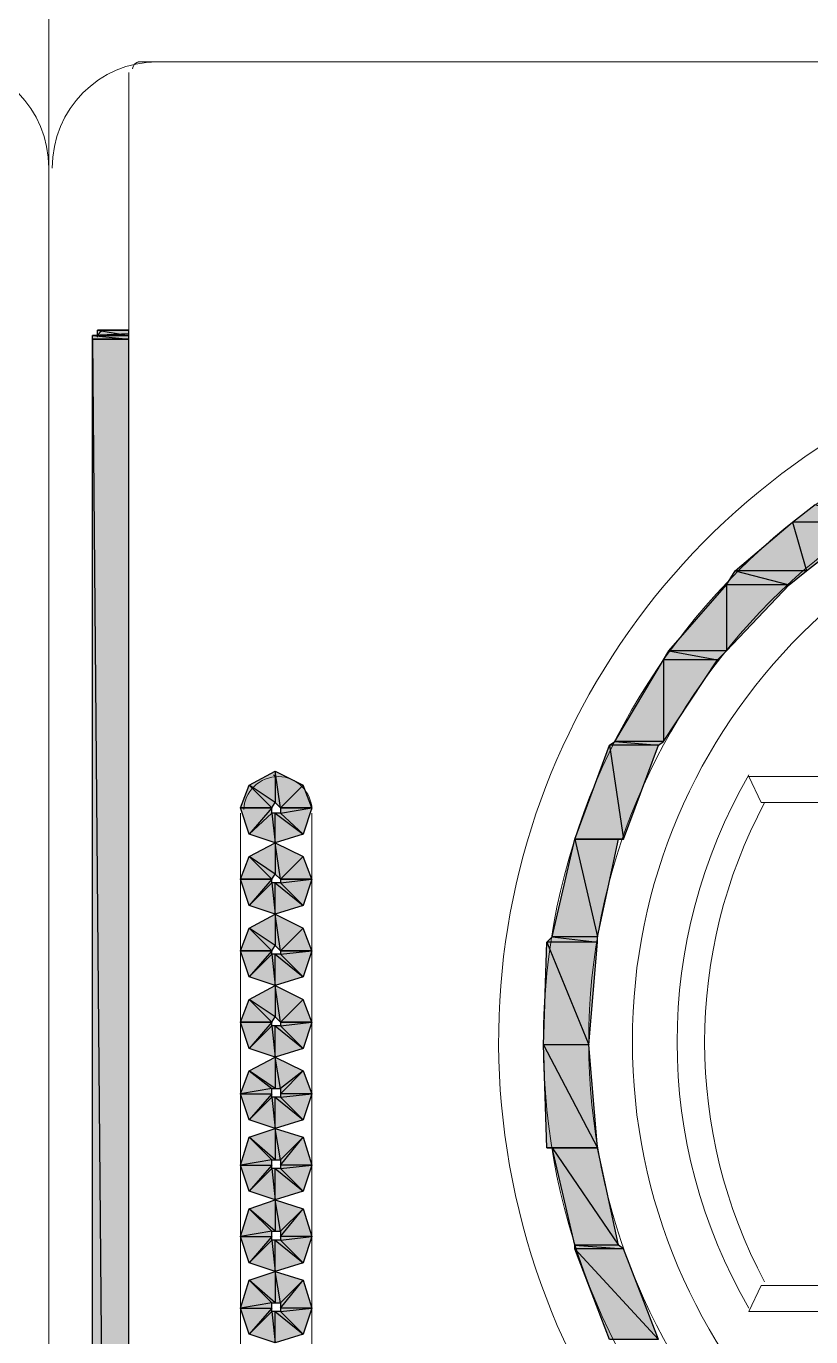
# Model space of a CAD drawing. Header units: millimetres. Extents: x 40 to 176, y -32 to 59.
# Drawn here: x 104.483 to 105.112, y 0.225 to 1.276 of the extents above; entities that cross this region are included whole.
import ezdxf

# ---------------------------------------------------------------- set-up
doc = ezdxf.new("R2010")
doc.units = ezdxf.units.MM
doc.layers.add('15 - Quadro de medição', color=6, linetype='Continuous')

msp = doc.modelspace()

# ---------------------------------------------------------------- hatches: boundary and pattern name
at = {"layer": '15 - Quadro de medição', "true_color": 0x000007}
h = msp.add_hatch(color=7, dxfattribs=at)
h.paths.add_polyline_path([(104.5655, 1.0318), (104.5404, 1.0318), (104.5655, 1.0276)])
h.paths.add_polyline_path([(104.5404, 1.0318), (104.5655, 1.0276), (104.5404, 1.0276)])
h.paths.add_polyline_path([(104.5655, 1.0276), (104.5404, 1.0276), (104.5362, 1.0276)])
h = msp.add_hatch(color=7, dxfattribs=at)
h.paths.add_polyline_path([(104.5655, 1.0318), (104.5431, 1.0318)])
h.paths.add_polyline_path([(104.5431, 1.0318), (104.5655, 1.0318)])
h.paths.add_polyline_path([(104.5655, 1.0318), (104.5431, 1.0318)])
h.paths.add_polyline_path([(104.5655, 1.0318), (104.5431, 1.0318), (104.5404, 1.0318)])
h = msp.add_hatch(color=7, dxfattribs=at)
h.paths.add_polyline_path([(104.5404, 1.0276), (104.5655, 1.0276), (104.5655, 1.029)])
h.paths.add_polyline_path([(104.5655, 1.0276), (104.5655, 1.029), (104.5362, 1.0276)])
h.paths.add_polyline_path([(104.5655, 1.0276), (104.5362, 1.0276)])
h = msp.add_hatch(color=7, dxfattribs=at)
h.paths.add_polyline_path([(104.5655, 1.0276), (104.5362, 1.0276), (104.5655, 1.0248)])
h.paths.add_polyline_path([(104.5362, 1.0276), (104.5655, 1.0248), (104.5362, 1.0248)])
h.paths.add_polyline_path([(104.5655, 1.0248), (104.5362, 1.0248)])
h.paths.add_polyline_path([(104.5362, 1.0248), (104.5655, 1.0248)])
h.paths.add_polyline_path([(104.5655, 1.0248), (104.5362, 1.0248)])
h.paths.add_polyline_path([(104.5655, 1.0248), (104.5362, 1.0248)])
h = msp.add_hatch(color=7, dxfattribs=at)
h.paths.add_polyline_path([(104.5655, 1.0248), (104.5362, 1.0248), (104.5655, -2.319)])
h.paths.add_polyline_path([(104.5362, 1.0248), (104.5655, -2.319), (104.5362, -2.319)])
h = msp.add_hatch(color=7, dxfattribs=at)
h.paths.add_polyline_path([(105.1843, 0.8921), (105.1158, 0.8921), (105.1591, 0.8781)])
h.paths.add_polyline_path([(105.1158, 0.8921), (105.1591, 0.8781), (105.0977, 0.8781)])
h = msp.add_hatch(color=7, dxfattribs=at)
h.paths.add_polyline_path([(105.1591, 0.8781), (105.0977, 0.8781), (105.1088, 0.839)])
h.paths.add_polyline_path([(105.0977, 0.8781), (105.1088, 0.839), (105.0516, 0.839)])
h = msp.add_hatch(color=7, dxfattribs=at)
h.paths.add_polyline_path([(105.1088, 0.839), (105.0516, 0.839), (105.0949, 0.8279)])
h.paths.add_polyline_path([(105.0516, 0.839), (105.0949, 0.8279), (105.0446, 0.8279)])
h = msp.add_hatch(color=7, dxfattribs=at)
h.paths.add_polyline_path([(105.0949, 0.8279), (105.0446, 0.8279), (105.0446, 0.7748)])
h.paths.add_polyline_path([(105.0446, 0.8279), (105.0446, 0.7748), (104.9985, 0.7748)])
h = msp.add_hatch(color=7, dxfattribs=at)
h.paths.add_polyline_path([(105.0376, 0.7678), (104.9943, 0.7678), (104.9943, 0.7022)])
h.paths.add_polyline_path([(104.9943, 0.7678), (104.9943, 0.7022), (104.9552, 0.7022)])
h = msp.add_hatch(color=7, dxfattribs=at)
h.paths.add_polyline_path([(105.0446, 0.7748), (104.9985, 0.7748), (105.0376, 0.7678)])
h.paths.add_polyline_path([(104.9985, 0.7748), (105.0376, 0.7678), (104.9943, 0.7678)])
h = msp.add_hatch(color=7, dxfattribs=at)
h.paths.add_polyline_path([(104.9901, 0.6994), (104.951, 0.6994), (104.9622, 0.6239)])
h.paths.add_polyline_path([(104.951, 0.6994), (104.9622, 0.6239), (104.9231, 0.6239)])
h = msp.add_hatch(color=7, dxfattribs=at)
h.paths.add_polyline_path([(104.9943, 0.7022), (104.9552, 0.7022), (104.9901, 0.6994)])
h.paths.add_polyline_path([(104.9552, 0.7022), (104.9901, 0.6994), (104.951, 0.6994)])
h = msp.add_hatch(color=7, dxfattribs=at)
h.paths.add_polyline_path([(104.7122, 0.6491), (104.7052, 0.6672), (104.687, 0.6491)])
h.paths.add_polyline_path([(104.7052, 0.6672), (104.687, 0.6491), (104.6828, 0.6784)])
h.paths.add_polyline_path([(104.687, 0.6491), (104.6828, 0.6784), (104.6828, 0.6533)])
h.paths.add_polyline_path([(104.6828, 0.6784), (104.6828, 0.6533), (104.6619, 0.6672)])
h.paths.add_polyline_path([(104.6828, 0.6533), (104.6619, 0.6672), (104.68, 0.6491)])
h.paths.add_polyline_path([(104.6619, 0.6672), (104.68, 0.6491), (104.6549, 0.6491)])
h = msp.add_hatch(color=7, dxfattribs=at)
h.paths.add_polyline_path([(104.6549, 0.6491), (104.68, 0.6491), (104.6619, 0.6281)])
h.paths.add_polyline_path([(104.68, 0.6491), (104.6619, 0.6281), (104.68, 0.6449)])
h.paths.add_polyline_path([(104.6619, 0.6281), (104.68, 0.6449), (104.6828, 0.6211)])
h.paths.add_polyline_path([(104.68, 0.6449), (104.6828, 0.6211), (104.6828, 0.6449)])
h.paths.add_polyline_path([(104.6828, 0.6211), (104.6828, 0.6449), (104.7052, 0.6281)])
h.paths.add_polyline_path([(104.6828, 0.6449), (104.7052, 0.6281), (104.687, 0.6449)])
h.paths.add_polyline_path([(104.7052, 0.6281), (104.687, 0.6449), (104.7122, 0.6491)])
h.paths.add_polyline_path([(104.687, 0.6449), (104.7122, 0.6491), (104.687, 0.6491)])
h = msp.add_hatch(color=7, dxfattribs=at)
h.paths.add_polyline_path([(104.7122, 0.5918), (104.7052, 0.61), (104.687, 0.5918)])
h.paths.add_polyline_path([(104.7052, 0.61), (104.687, 0.5918), (104.6828, 0.6211)])
h.paths.add_polyline_path([(104.687, 0.5918), (104.6828, 0.6211), (104.6828, 0.596)])
h.paths.add_polyline_path([(104.6828, 0.6211), (104.6828, 0.596), (104.6619, 0.61)])
h.paths.add_polyline_path([(104.6828, 0.596), (104.6619, 0.61), (104.68, 0.5918)])
h.paths.add_polyline_path([(104.6619, 0.61), (104.68, 0.5918), (104.6549, 0.5918)])
h = msp.add_hatch(color=7, dxfattribs=at)
h.paths.add_polyline_path([(104.958, 0.6239), (104.9231, 0.6239), (104.9412, 0.5457)])
h.paths.add_polyline_path([(104.9231, 0.6239), (104.9412, 0.5457), (104.9049, 0.5457)])
h = msp.add_hatch(color=7, dxfattribs=at)
h.paths.add_polyline_path([(104.958, 0.6239), (104.9231, 0.6239)])
h.paths.add_polyline_path([(104.958, 0.6239), (104.9231, 0.6239), (104.9622, 0.6239)])
h = msp.add_hatch(color=7, dxfattribs=at)
h.paths.add_polyline_path([(104.6549, 0.5918), (104.68, 0.5918), (104.6619, 0.5709)])
h.paths.add_polyline_path([(104.68, 0.5918), (104.6619, 0.5709), (104.68, 0.589)])
h.paths.add_polyline_path([(104.6619, 0.5709), (104.68, 0.589), (104.6828, 0.5639)])
h.paths.add_polyline_path([(104.68, 0.589), (104.6828, 0.5639), (104.6828, 0.589)])
h.paths.add_polyline_path([(104.6828, 0.5639), (104.6828, 0.589), (104.7052, 0.5709)])
h.paths.add_polyline_path([(104.6828, 0.589), (104.7052, 0.5709), (104.687, 0.589)])
h.paths.add_polyline_path([(104.7052, 0.5709), (104.687, 0.589), (104.7122, 0.5918)])
h.paths.add_polyline_path([(104.687, 0.589), (104.7122, 0.5918), (104.687, 0.5918)])
h = msp.add_hatch(color=7, dxfattribs=at)
h.paths.add_polyline_path([(104.7122, 0.5345), (104.7052, 0.5527), (104.687, 0.5345)])
h.paths.add_polyline_path([(104.7052, 0.5527), (104.687, 0.5345), (104.6828, 0.5639)])
h.paths.add_polyline_path([(104.687, 0.5345), (104.6828, 0.5639), (104.6828, 0.5387)])
h.paths.add_polyline_path([(104.6828, 0.5639), (104.6828, 0.5387), (104.6619, 0.5527)])
h.paths.add_polyline_path([(104.6828, 0.5387), (104.6619, 0.5527), (104.68, 0.5345)])
h.paths.add_polyline_path([(104.6619, 0.5527), (104.68, 0.5345), (104.6549, 0.5345)])
h = msp.add_hatch(color=7, dxfattribs=at)
h.paths.add_polyline_path([(104.9412, 0.5415), (104.9007, 0.5415), (104.9342, 0.4591)])
h.paths.add_polyline_path([(104.9007, 0.5415), (104.9342, 0.4591), (104.8979, 0.4591)])
h = msp.add_hatch(color=7, dxfattribs=at)
h.paths.add_polyline_path([(104.9412, 0.5457), (104.9049, 0.5457), (104.9412, 0.5415)])
h.paths.add_polyline_path([(104.9049, 0.5457), (104.9412, 0.5415), (104.9007, 0.5415)])
h = msp.add_hatch(color=7, dxfattribs=at)
h.paths.add_polyline_path([(104.6549, 0.5345), (104.68, 0.5345), (104.6619, 0.5136)])
h.paths.add_polyline_path([(104.68, 0.5345), (104.6619, 0.5136), (104.68, 0.5318)])
h.paths.add_polyline_path([(104.6619, 0.5136), (104.68, 0.5318), (104.6828, 0.5066)])
h.paths.add_polyline_path([(104.68, 0.5318), (104.6828, 0.5066), (104.6828, 0.5318)])
h.paths.add_polyline_path([(104.6828, 0.5066), (104.6828, 0.5318), (104.7052, 0.5136)])
h.paths.add_polyline_path([(104.6828, 0.5318), (104.7052, 0.5136), (104.687, 0.5318)])
h.paths.add_polyline_path([(104.7052, 0.5136), (104.687, 0.5318), (104.7122, 0.5345)])
h.paths.add_polyline_path([(104.687, 0.5318), (104.7122, 0.5345), (104.687, 0.5345)])
h = msp.add_hatch(color=7, dxfattribs=at)
h.paths.add_polyline_path([(104.7122, 0.4773), (104.7052, 0.4954), (104.687, 0.4773)])
h.paths.add_polyline_path([(104.7052, 0.4954), (104.687, 0.4773), (104.6828, 0.5066)])
h.paths.add_polyline_path([(104.687, 0.4773), (104.6828, 0.5066), (104.6828, 0.4815)])
h.paths.add_polyline_path([(104.6828, 0.5066), (104.6828, 0.4815), (104.6619, 0.4954)])
h.paths.add_polyline_path([(104.6828, 0.4815), (104.6619, 0.4954), (104.68, 0.4773)])
h.paths.add_polyline_path([(104.6619, 0.4954), (104.68, 0.4773), (104.6549, 0.4773)])
h = msp.add_hatch(color=7, dxfattribs=at)
h.paths.add_polyline_path([(104.6549, 0.4773), (104.68, 0.4773), (104.6619, 0.4563)])
h.paths.add_polyline_path([(104.68, 0.4773), (104.6619, 0.4563), (104.68, 0.4745)])
h.paths.add_polyline_path([(104.6619, 0.4563), (104.68, 0.4745), (104.6828, 0.4493)])
h.paths.add_polyline_path([(104.68, 0.4745), (104.6828, 0.4493), (104.6828, 0.4745)])
h.paths.add_polyline_path([(104.6828, 0.4493), (104.6828, 0.4745), (104.7052, 0.4563)])
h.paths.add_polyline_path([(104.6828, 0.4745), (104.7052, 0.4563), (104.687, 0.4745)])
h.paths.add_polyline_path([(104.7052, 0.4563), (104.687, 0.4745), (104.7122, 0.4773)])
h.paths.add_polyline_path([(104.687, 0.4745), (104.7122, 0.4773), (104.687, 0.4773)])
h = msp.add_hatch(color=7, dxfattribs=at)
h.paths.add_polyline_path([(104.9342, 0.4591), (104.8979, 0.4591), (104.9412, 0.3767)])
h.paths.add_polyline_path([(104.8979, 0.4591), (104.9412, 0.3767), (104.9007, 0.3767)])
h = msp.add_hatch(color=7, dxfattribs=at)
h.paths.add_polyline_path([(104.7052, 0.3991), (104.687, 0.4172), (104.7122, 0.42)])
h.paths.add_polyline_path([(104.687, 0.4172), (104.7122, 0.42), (104.687, 0.42)])
h.paths.add_polyline_path([(104.7122, 0.42), (104.687, 0.42), (104.7052, 0.4382)])
h.paths.add_polyline_path([(104.687, 0.42), (104.7052, 0.4382), (104.687, 0.4242)])
h.paths.add_polyline_path([(104.7052, 0.4382), (104.687, 0.4242), (104.6828, 0.4493)])
h.paths.add_polyline_path([(104.687, 0.4242), (104.6828, 0.4493), (104.6828, 0.4242)])
h.paths.add_polyline_path([(104.6828, 0.4493), (104.6828, 0.4242), (104.6619, 0.4382)])
h.paths.add_polyline_path([(104.6828, 0.4242), (104.6619, 0.4382), (104.68, 0.4242)])
h.paths.add_polyline_path([(104.6619, 0.4382), (104.68, 0.4242), (104.6549, 0.42)])
h.paths.add_polyline_path([(104.68, 0.4242), (104.6549, 0.42), (104.68, 0.42)])
h.paths.add_polyline_path([(104.6549, 0.42), (104.68, 0.42), (104.6619, 0.3991)])
h.paths.add_polyline_path([(104.68, 0.42), (104.6619, 0.3991), (104.68, 0.4172)])
h.paths.add_polyline_path([(104.6619, 0.3991), (104.68, 0.4172), (104.6828, 0.3921)])
h.paths.add_polyline_path([(104.68, 0.4172), (104.6828, 0.3921), (104.6828, 0.4172)])
h.paths.add_polyline_path([(104.6828, 0.3921), (104.6828, 0.4172), (104.7052, 0.3991)])
h.paths.add_polyline_path([(104.6828, 0.4172), (104.7052, 0.3991), (104.687, 0.4172)])
h = msp.add_hatch(color=7, dxfattribs=at)
h.paths.add_polyline_path([(104.7052, 0.3418), (104.687, 0.36), (104.7122, 0.3627)])
h.paths.add_polyline_path([(104.687, 0.36), (104.7122, 0.3627), (104.687, 0.3627)])
h.paths.add_polyline_path([(104.7122, 0.3627), (104.687, 0.3627), (104.7052, 0.3851)])
h.paths.add_polyline_path([(104.687, 0.3627), (104.7052, 0.3851), (104.687, 0.3669)])
h.paths.add_polyline_path([(104.7052, 0.3851), (104.687, 0.3669), (104.6828, 0.3921)])
h.paths.add_polyline_path([(104.687, 0.3669), (104.6828, 0.3921), (104.6828, 0.3669)])
h.paths.add_polyline_path([(104.6828, 0.3921), (104.6828, 0.3669), (104.6619, 0.3851)])
h.paths.add_polyline_path([(104.6828, 0.3669), (104.6619, 0.3851), (104.68, 0.3669)])
h.paths.add_polyline_path([(104.6619, 0.3851), (104.68, 0.3669), (104.6549, 0.3627)])
h.paths.add_polyline_path([(104.68, 0.3669), (104.6549, 0.3627), (104.68, 0.3627)])
h.paths.add_polyline_path([(104.6549, 0.3627), (104.68, 0.3627), (104.6619, 0.3418)])
h.paths.add_polyline_path([(104.68, 0.3627), (104.6619, 0.3418), (104.68, 0.36)])
h.paths.add_polyline_path([(104.6619, 0.3418), (104.68, 0.36), (104.6828, 0.3348)])
h.paths.add_polyline_path([(104.68, 0.36), (104.6828, 0.3348), (104.6828, 0.36)])
h.paths.add_polyline_path([(104.6828, 0.3348), (104.6828, 0.36), (104.7052, 0.3418)])
h.paths.add_polyline_path([(104.6828, 0.36), (104.7052, 0.3418), (104.687, 0.36)])
h = msp.add_hatch(color=7, dxfattribs=at)
h.paths.add_polyline_path([(104.9412, 0.3767), (104.9049, 0.3767), (104.958, 0.2985)])
h.paths.add_polyline_path([(104.9049, 0.3767), (104.958, 0.2985), (104.9231, 0.2985)])
h = msp.add_hatch(color=7, dxfattribs=at)
h.paths.add_polyline_path([(104.7052, 0.2845), (104.687, 0.3027), (104.7122, 0.3055)])
h.paths.add_polyline_path([(104.687, 0.3027), (104.7122, 0.3055), (104.687, 0.3055)])
h.paths.add_polyline_path([(104.7122, 0.3055), (104.687, 0.3055), (104.7052, 0.3278)])
h.paths.add_polyline_path([(104.687, 0.3055), (104.7052, 0.3278), (104.687, 0.3097)])
h.paths.add_polyline_path([(104.7052, 0.3278), (104.687, 0.3097), (104.6828, 0.3348)])
h.paths.add_polyline_path([(104.687, 0.3097), (104.6828, 0.3348), (104.6828, 0.3097)])
h.paths.add_polyline_path([(104.6828, 0.3348), (104.6828, 0.3097), (104.6619, 0.3278)])
h.paths.add_polyline_path([(104.6828, 0.3097), (104.6619, 0.3278), (104.68, 0.3097)])
h.paths.add_polyline_path([(104.6619, 0.3278), (104.68, 0.3097), (104.6549, 0.3055)])
h.paths.add_polyline_path([(104.68, 0.3097), (104.6549, 0.3055), (104.68, 0.3055)])
h.paths.add_polyline_path([(104.6549, 0.3055), (104.68, 0.3055), (104.6619, 0.2845)])
h.paths.add_polyline_path([(104.68, 0.3055), (104.6619, 0.2845), (104.68, 0.3027)])
h.paths.add_polyline_path([(104.6619, 0.2845), (104.68, 0.3027), (104.6828, 0.2775)])
h.paths.add_polyline_path([(104.68, 0.3027), (104.6828, 0.2775), (104.6828, 0.3027)])
h.paths.add_polyline_path([(104.6828, 0.2775), (104.6828, 0.3027), (104.7052, 0.2845)])
h.paths.add_polyline_path([(104.6828, 0.3027), (104.7052, 0.2845), (104.687, 0.3027)])
h = msp.add_hatch(color=7, dxfattribs=at)
h.paths.add_polyline_path([(104.958, 0.2985), (104.9231, 0.2985), (104.9622, 0.2957)])
h.paths.add_polyline_path([(104.9231, 0.2985), (104.9622, 0.2957), (104.9231, 0.2957)])
h = msp.add_hatch(color=7, dxfattribs=at)
h.paths.add_polyline_path([(104.9622, 0.2957), (104.9231, 0.2957), (104.9901, 0.2231)])
h.paths.add_polyline_path([(104.9231, 0.2957), (104.9901, 0.2231), (104.951, 0.2231)])
h = msp.add_hatch(color=7, dxfattribs=at)
h.paths.add_polyline_path([(104.7052, 0.2273), (104.687, 0.2454), (104.7122, 0.2482)])
h.paths.add_polyline_path([(104.687, 0.2454), (104.7122, 0.2482), (104.687, 0.2482)])
h.paths.add_polyline_path([(104.7122, 0.2482), (104.687, 0.2482), (104.7052, 0.2706)])
h.paths.add_polyline_path([(104.687, 0.2482), (104.7052, 0.2706), (104.687, 0.2524)])
h.paths.add_polyline_path([(104.7052, 0.2706), (104.687, 0.2524), (104.6828, 0.2775)])
h.paths.add_polyline_path([(104.687, 0.2524), (104.6828, 0.2775), (104.6828, 0.2524)])
h.paths.add_polyline_path([(104.6828, 0.2775), (104.6828, 0.2524), (104.6619, 0.2706)])
h.paths.add_polyline_path([(104.6828, 0.2524), (104.6619, 0.2706), (104.68, 0.2524)])
h.paths.add_polyline_path([(104.6619, 0.2706), (104.68, 0.2524), (104.6549, 0.2482)])
h.paths.add_polyline_path([(104.68, 0.2524), (104.6549, 0.2482), (104.68, 0.2482)])
h.paths.add_polyline_path([(104.6549, 0.2482), (104.68, 0.2482), (104.6619, 0.2273)])
h.paths.add_polyline_path([(104.68, 0.2482), (104.6619, 0.2273), (104.68, 0.2454)])
h.paths.add_polyline_path([(104.6619, 0.2273), (104.68, 0.2454), (104.6828, 0.2203)])
h.paths.add_polyline_path([(104.68, 0.2454), (104.6828, 0.2203), (104.6828, 0.2454)])
h.paths.add_polyline_path([(104.6828, 0.2203), (104.6828, 0.2454), (104.7052, 0.2273)])
h.paths.add_polyline_path([(104.6828, 0.2454), (104.7052, 0.2273), (104.687, 0.2454)])

# ---------------------------------------------------------------- linework, layer by layer
at = {"layer": '15 - Quadro de medição', "color": 7, "linetype": 'Continuous', "lineweight": 20, "true_color": 0x000007}
for points in [[(102.6491, 1.3852), (104.5012, 1.3852), (104.5012, -2.319), (102.6491, -2.319)], [(104.5012, 1.3852), (106.3533, 1.3852), (106.3533, -2.319), (104.5012, -2.319)]]:
    msp.add_lwpolyline(points, close=True, dxfattribs=at)
for points in [[(104.5725, 1.2469), (106.2891, 1.2469), (106.2891, -2.319), (104.5655, -2.319), (104.5641, -2.3176), (104.5012, -2.319)], [(104.5864, 1.2469), (106.2667, 1.2469), (106.2667, 1.2469)], [(104.5655, -2.319), (104.5655, 1.2385), (104.5655, 1.2385)], [(104.5012, 1.1603), (104.5012, -2.319), (102.6491, -2.319), (102.6491, 1.1603)], [(106.3533, 1.1603), (106.3533, -2.319), (104.5012, -2.319), (104.5012, 1.1603)], [(104.5431, 1.0318), (104.5655, 1.0318), (104.5655, 1.0318)], [(104.5362, 1.0248), (104.5362, -2.319), (104.5655, -2.319), (104.5222, -2.319)], [(104.6828, 0.6742), (104.6814, 0.6756), (104.6814, 0.6756)], [(105.0725, 0.6533), (105.0627, 0.6742), (105.0627, 0.6742)], [(105.0627, 0.6742), (105.803, 0.6742), (105.803, 0.6742)], [(105.0725, 0.6533), (105.7877, 0.6533), (105.7877, 0.6533)], [(104.6549, -0.263), (104.6549, 0.6449), (104.6549, 0.6449)], [(104.7122, 0.6449), (104.7122, -0.263), (104.7122, -0.263)], [(105.0725, 0.2664), (105.0627, 0.2454), (105.0627, 0.2454)], [(105.7877, 0.2664), (105.0725, 0.2664), (105.0725, 0.2664)], [(105.803, 0.2454), (105.0627, 0.2454), (105.0627, 0.2454)], [(105.0627, 0.2454), (105.4203, 0.2454), (105.4203, 0.2454)]]:
    msp.add_lwpolyline(points, dxfattribs=at)
at = {"layer": '15 - Quadro de medição', "color": 7, "linetype": 'Continuous', "lineweight": -2, "true_color": 0x000007}
for points in [[(104.5655, 1.0318), (104.5431, 1.0318), (104.5404, 1.0318)], [(104.5404, 1.0318), (104.5655, 1.0318), (104.5655, 1.0318)], [(104.5655, 1.0318), (104.5655, 1.0318), (104.5404, 1.0318)], [(104.5655, 1.0318), (104.5404, 1.0318), (104.5655, 1.0276)], [(104.5404, 1.0318), (104.5655, 1.0276), (104.5404, 1.0276)], [(104.5655, 1.0318), (104.5431, 1.0318)], [(104.5431, 1.0318), (104.5655, 1.0318), (104.5655, 1.0318)], [(104.5655, 1.0318), (104.5655, 1.0318), (104.5431, 1.0318)], [(104.5655, 1.0276), (104.5655, 1.029), (104.5362, 1.0276)], [(104.5655, 1.0276), (104.5404, 1.0276), (104.5362, 1.0276)], [(104.5655, 1.0276), (104.5362, 1.0276)], [(104.5655, 1.0276), (104.5362, 1.0276), (104.5655, 1.0248)], [(104.5362, 1.0276), (104.5655, 1.0248), (104.5362, 1.0248)], [(104.5655, 1.0248), (104.5362, 1.0248)], [(104.5362, 1.0248), (104.5655, 1.0248), (104.5655, 1.0248)], [(104.5655, 1.0248), (104.5655, 1.0248), (104.5362, 1.0248)], [(104.5655, 1.0248), (104.5362, 1.0248)], [(104.5655, 1.0248), (104.5362, 1.0248), (104.5655, -2.319)], [(104.5362, 1.0248), (104.5655, -2.319), (104.5362, -2.319)], [(104.5404, 1.0276), (104.5655, 1.0276), (104.5655, 1.029)], [(105.1158, 0.8921), (105.1591, 0.8781), (105.0977, 0.8781)], [(105.0977, 0.8781), (105.1088, 0.839), (105.0516, 0.839)], [(105.1591, 0.8781), (105.0977, 0.8781), (105.1088, 0.839)], [(105.0516, 0.839), (105.0949, 0.8279), (105.0446, 0.8279)], [(105.1088, 0.839), (105.0516, 0.839), (105.0949, 0.8279)], [(105.0446, 0.8279), (105.0446, 0.7748), (104.9985, 0.7748)], [(105.0949, 0.8279), (105.0446, 0.8279), (105.0446, 0.7748)], [(104.9943, 0.7678), (104.9943, 0.7022), (104.9552, 0.7022)], [(104.9985, 0.7748), (105.0376, 0.7678), (104.9943, 0.7678)], [(105.0376, 0.7678), (104.9943, 0.7678), (104.9943, 0.7022)], [(105.0446, 0.7748), (104.9985, 0.7748), (105.0376, 0.7678)], [(104.951, 0.6994), (104.9622, 0.6239), (104.9231, 0.6239)], [(104.9552, 0.7022), (104.9901, 0.6994), (104.951, 0.6994)], [(104.9901, 0.6994), (104.951, 0.6994), (104.9622, 0.6239)], [(104.9943, 0.7022), (104.9552, 0.7022), (104.9901, 0.6994)], [(104.6828, 0.6784), (104.6828, 0.6533), (104.6619, 0.6672)], [(104.7052, 0.6672), (104.687, 0.6491), (104.6828, 0.6784)], [(104.687, 0.6491), (104.6828, 0.6784), (104.6828, 0.6533)], [(104.6619, 0.6672), (104.68, 0.6491), (104.6549, 0.6491)], [(104.6828, 0.6533), (104.6619, 0.6672), (104.68, 0.6491)], [(104.7122, 0.6491), (104.7052, 0.6672), (104.687, 0.6491)], [(104.6549, 0.6491), (104.68, 0.6491), (104.6619, 0.6281)], [(104.68, 0.6491), (104.6619, 0.6281), (104.68, 0.6449)], [(104.6619, 0.6281), (104.68, 0.6449), (104.6828, 0.6211)], [(104.68, 0.6449), (104.6828, 0.6211), (104.6828, 0.6449)], [(104.6828, 0.6211), (104.6828, 0.6449), (104.7052, 0.6281)], [(104.6828, 0.6449), (104.7052, 0.6281), (104.687, 0.6449)], [(104.7052, 0.6281), (104.687, 0.6449), (104.7122, 0.6491)], [(104.687, 0.6449), (104.7122, 0.6491), (104.687, 0.6491)], [(104.6828, 0.6211), (104.6828, 0.596), (104.6619, 0.61)], [(104.7052, 0.61), (104.687, 0.5918), (104.6828, 0.6211)], [(104.687, 0.5918), (104.6828, 0.6211), (104.6828, 0.596)], [(104.9231, 0.6239), (104.9412, 0.5457), (104.9049, 0.5457)], [(104.958, 0.6239), (104.958, 0.6239), (104.9231, 0.6239)], [(104.958, 0.6239), (104.9231, 0.6239), (104.9622, 0.6239)], [(104.958, 0.6239), (104.9231, 0.6239), (104.9412, 0.5457)], [(104.6619, 0.61), (104.68, 0.5918), (104.6549, 0.5918)], [(104.6828, 0.596), (104.6619, 0.61), (104.68, 0.5918)], [(104.7122, 0.5918), (104.7052, 0.61), (104.687, 0.5918)], [(104.6549, 0.5918), (104.68, 0.5918), (104.6619, 0.5709)], [(104.68, 0.5918), (104.6619, 0.5709), (104.68, 0.589)], [(104.6619, 0.5709), (104.68, 0.589), (104.6828, 0.5639)], [(104.68, 0.589), (104.6828, 0.5639), (104.6828, 0.589)], [(104.6828, 0.5639), (104.6828, 0.589), (104.7052, 0.5709)], [(104.6828, 0.589), (104.7052, 0.5709), (104.687, 0.589)], [(104.7052, 0.5709), (104.687, 0.589), (104.7122, 0.5918)], [(104.687, 0.589), (104.7122, 0.5918), (104.687, 0.5918)], [(104.6828, 0.5639), (104.6828, 0.5387), (104.6619, 0.5527)], [(104.7052, 0.5527), (104.687, 0.5345), (104.6828, 0.5639)], [(104.687, 0.5345), (104.6828, 0.5639), (104.6828, 0.5387)], [(104.6619, 0.5527), (104.68, 0.5345), (104.6549, 0.5345)], [(104.6828, 0.5387), (104.6619, 0.5527), (104.68, 0.5345)], [(104.7122, 0.5345), (104.7052, 0.5527), (104.687, 0.5345)], [(104.9007, 0.5415), (104.9342, 0.4591), (104.8979, 0.4591)], [(104.9049, 0.5457), (104.9412, 0.5415), (104.9007, 0.5415)], [(104.9412, 0.5415), (104.9007, 0.5415), (104.9342, 0.4591)], [(104.9412, 0.5457), (104.9049, 0.5457), (104.9412, 0.5415)], [(104.6549, 0.5345), (104.68, 0.5345), (104.6619, 0.5136)], [(104.68, 0.5345), (104.6619, 0.5136), (104.68, 0.5318)], [(104.6619, 0.5136), (104.68, 0.5318), (104.6828, 0.5066)], [(104.68, 0.5318), (104.6828, 0.5066), (104.6828, 0.5318)], [(104.6828, 0.5066), (104.6828, 0.5318), (104.7052, 0.5136)], [(104.6828, 0.5318), (104.7052, 0.5136), (104.687, 0.5318)], [(104.7052, 0.5136), (104.687, 0.5318), (104.7122, 0.5345)], [(104.687, 0.5318), (104.7122, 0.5345), (104.687, 0.5345)], [(104.6828, 0.5066), (104.6828, 0.4815), (104.6619, 0.4954)], [(104.7052, 0.4954), (104.687, 0.4773), (104.6828, 0.5066)], [(104.687, 0.4773), (104.6828, 0.5066), (104.6828, 0.4815)], [(104.6619, 0.4954), (104.68, 0.4773), (104.6549, 0.4773)], [(104.6828, 0.4815), (104.6619, 0.4954), (104.68, 0.4773)], [(104.7122, 0.4773), (104.7052, 0.4954), (104.687, 0.4773)], [(104.6549, 0.4773), (104.68, 0.4773), (104.6619, 0.4563)], [(104.68, 0.4773), (104.6619, 0.4563), (104.68, 0.4745)], [(104.6619, 0.4563), (104.68, 0.4745), (104.6828, 0.4493)], [(104.68, 0.4745), (104.6828, 0.4493), (104.6828, 0.4745)], [(104.6828, 0.4493), (104.6828, 0.4745), (104.7052, 0.4563)], [(104.6828, 0.4745), (104.7052, 0.4563), (104.687, 0.4745)], [(104.7052, 0.4563), (104.687, 0.4745), (104.7122, 0.4773)], [(104.687, 0.4745), (104.7122, 0.4773), (104.687, 0.4773)], [(104.9342, 0.4591), (104.8979, 0.4591), (104.9412, 0.3767)], [(104.8979, 0.4591), (104.9412, 0.3767), (104.9007, 0.3767)], [(104.6828, 0.4493), (104.6828, 0.4242), (104.6619, 0.4382)], [(104.7052, 0.4382), (104.687, 0.4242), (104.6828, 0.4493)], [(104.687, 0.4242), (104.6828, 0.4493), (104.6828, 0.4242)], [(104.6619, 0.4382), (104.68, 0.4242), (104.6549, 0.42)], [(104.6828, 0.4242), (104.6619, 0.4382), (104.68, 0.4242)], [(104.7122, 0.42), (104.687, 0.42), (104.7052, 0.4382)], [(104.687, 0.42), (104.7052, 0.4382), (104.687, 0.4242)], [(104.68, 0.4242), (104.6549, 0.42), (104.68, 0.42)], [(104.6549, 0.42), (104.68, 0.42), (104.6619, 0.3991)], [(104.68, 0.42), (104.6619, 0.3991), (104.68, 0.4172)], [(104.6619, 0.3991), (104.68, 0.4172), (104.6828, 0.3921)], [(104.68, 0.4172), (104.6828, 0.3921), (104.6828, 0.4172)], [(104.6828, 0.3921), (104.6828, 0.4172), (104.7052, 0.3991)], [(104.6828, 0.4172), (104.7052, 0.3991), (104.687, 0.4172)], [(104.7052, 0.3991), (104.687, 0.4172), (104.7122, 0.42)], [(104.687, 0.4172), (104.7122, 0.42), (104.687, 0.42)], [(104.6828, 0.3921), (104.6828, 0.3669), (104.6619, 0.3851)], [(104.7052, 0.3851), (104.687, 0.3669), (104.6828, 0.3921)], [(104.687, 0.3669), (104.6828, 0.3921), (104.6828, 0.3669)], [(104.6619, 0.3851), (104.68, 0.3669), (104.6549, 0.3627)], [(104.6828, 0.3669), (104.6619, 0.3851), (104.68, 0.3669)], [(104.7122, 0.3627), (104.687, 0.3627), (104.7052, 0.3851)], [(104.687, 0.3627), (104.7052, 0.3851), (104.687, 0.3669)], [(104.9412, 0.3767), (104.9007, 0.3767)], [(104.9007, 0.3767), (104.9412, 0.3767), (104.9049, 0.3767)], [(104.9412, 0.3767), (104.9049, 0.3767), (104.958, 0.2985)], [(104.9049, 0.3767), (104.958, 0.2985), (104.9231, 0.2985)], [(104.68, 0.3669), (104.6549, 0.3627), (104.68, 0.3627)], [(104.6549, 0.3627), (104.68, 0.3627), (104.6619, 0.3418)], [(104.68, 0.3627), (104.6619, 0.3418), (104.68, 0.36)], [(104.6619, 0.3418), (104.68, 0.36), (104.6828, 0.3348)], [(104.68, 0.36), (104.6828, 0.3348), (104.6828, 0.36)], [(104.6828, 0.3348), (104.6828, 0.36), (104.7052, 0.3418)], [(104.6828, 0.36), (104.7052, 0.3418), (104.687, 0.36)], [(104.7052, 0.3418), (104.687, 0.36), (104.7122, 0.3627)], [(104.687, 0.36), (104.7122, 0.3627), (104.687, 0.3627)], [(104.6619, 0.3278), (104.68, 0.3097), (104.6549, 0.3055)], [(104.6828, 0.3348), (104.6828, 0.3097), (104.6619, 0.3278)], [(104.6828, 0.3097), (104.6619, 0.3278), (104.68, 0.3097)], [(104.7052, 0.3278), (104.687, 0.3097), (104.6828, 0.3348)], [(104.687, 0.3097), (104.6828, 0.3348), (104.6828, 0.3097)], [(104.7122, 0.3055), (104.687, 0.3055), (104.7052, 0.3278)], [(104.687, 0.3055), (104.7052, 0.3278), (104.687, 0.3097)], [(104.68, 0.3097), (104.6549, 0.3055), (104.68, 0.3055)], [(104.6549, 0.3055), (104.68, 0.3055), (104.6619, 0.2845)], [(104.68, 0.3055), (104.6619, 0.2845), (104.68, 0.3027)], [(104.7052, 0.2845), (104.687, 0.3027), (104.7122, 0.3055)], [(104.687, 0.3027), (104.7122, 0.3055), (104.687, 0.3055)], [(104.6619, 0.2845), (104.68, 0.3027), (104.6828, 0.2775)], [(104.68, 0.3027), (104.6828, 0.2775), (104.6828, 0.3027)], [(104.6828, 0.2775), (104.6828, 0.3027), (104.7052, 0.2845)], [(104.6828, 0.3027), (104.7052, 0.2845), (104.687, 0.3027)], [(104.958, 0.2985), (104.9231, 0.2985), (104.9622, 0.2957)], [(104.9231, 0.2985), (104.9622, 0.2957), (104.9231, 0.2957)], [(104.9622, 0.2957), (104.9231, 0.2957), (104.9901, 0.2231)], [(104.9231, 0.2957), (104.9901, 0.2231), (104.951, 0.2231)], [(104.6828, 0.2775), (104.6828, 0.2524), (104.6619, 0.2706)], [(104.7052, 0.2706), (104.687, 0.2524), (104.6828, 0.2775)], [(104.687, 0.2524), (104.6828, 0.2775), (104.6828, 0.2524)], [(104.6619, 0.2706), (104.68, 0.2524), (104.6549, 0.2482)], [(104.6828, 0.2524), (104.6619, 0.2706), (104.68, 0.2524)], [(104.7122, 0.2482), (104.687, 0.2482), (104.7052, 0.2706)], [(104.687, 0.2482), (104.7052, 0.2706), (104.687, 0.2524)], [(104.68, 0.2524), (104.6549, 0.2482), (104.68, 0.2482)], [(104.6549, 0.2482), (104.68, 0.2482), (104.6619, 0.2273)], [(104.68, 0.2482), (104.6619, 0.2273), (104.68, 0.2454)], [(104.6619, 0.2273), (104.68, 0.2454), (104.6828, 0.2203)], [(104.68, 0.2454), (104.6828, 0.2203), (104.6828, 0.2454)], [(104.6828, 0.2203), (104.6828, 0.2454), (104.7052, 0.2273)], [(104.6828, 0.2454), (104.7052, 0.2273), (104.687, 0.2454)], [(104.7052, 0.2273), (104.687, 0.2454), (104.7122, 0.2482)], [(104.687, 0.2454), (104.7122, 0.2482), (104.687, 0.2482)]]:
    msp.add_lwpolyline(points, close=True, dxfattribs=at)
at = {"layer": '15 - Quadro de medição', "color": 7, "linetype": 'Continuous', "lineweight": 20, "true_color": 0x000007}
for points in [[(104.5012, 1.1617), (104.5012, 1.2092), (104.4635, 1.2469), (104.4174, 1.2469)], [(104.5878, 1.2469), (104.5417, 1.2469), (104.504, 1.2092), (104.504, 1.1617)], [(104.5739, 1.2469), (104.5711, 1.2469), (104.5683, 1.2441), (104.5683, 1.2413)], [(104.5459, 1.0318), (104.5431, 1.0318), (104.5404, 1.029), (104.5404, 1.0262)], [(104.6856, 0.6742), (104.6702, 0.6742), (104.6577, 0.6617), (104.6577, 0.6477)], [(104.7122, 0.6477), (104.7122, 0.6617), (104.6996, 0.6742), (104.6856, 0.6742)], [(105.0627, 0.6756), (104.9859, 0.5429), (104.9859, 0.3795), (105.0627, 0.2482)], [(105.0753, 0.6533), (105.0111, 0.5331), (105.0111, 0.3893), (105.0753, 0.2692)]]:
    msp.add_open_spline(points, degree=3, dxfattribs=at)
for points in [[(105.9664, 0.4619), (105.9664, 0.7566), (105.7276, 0.9955), (105.4329, 0.9955), (105.4329, 0.9955), (105.1368, 0.9955), (104.8979, 0.7566), (104.8979, 0.4619), (104.8979, 0.4619), (104.8979, 0.1658), (105.1368, -0.073), (105.4329, -0.073), (105.4329, -0.073), (105.7276, -0.073), (105.9664, 0.1658), (105.9664, 0.4619)], [(105.1717, 0.9689), (104.937, 0.8474), (104.8155, 0.5834), (104.8784, 0.3264), (104.8784, 0.3264), (104.9398, 0.0708), (105.1689, -0.1094), (105.4329, -0.1094), (105.4329, -0.1094), (105.6955, -0.1094), (105.9245, 0.0708), (105.986, 0.3264), (105.986, 0.3264), (106.0488, 0.5834), (105.9273, 0.8474), (105.6941, 0.9689)], [(105.9315, 0.4619), (105.9315, 0.7371), (105.708, 0.9606), (105.4329, 0.9606), (105.4329, 0.9606), (105.1563, 0.9606), (104.9342, 0.7371), (104.9342, 0.4619), (104.9342, 0.4619), (104.9342, 0.1854), (105.1563, -0.0367), (105.4329, -0.0367), (105.4329, -0.0367), (105.708, -0.0367), (105.9315, 0.1854), (105.9315, 0.4619)], [(105.8952, 0.4619), (105.8952, 0.7175), (105.6885, 0.9242), (105.4329, 0.9242), (105.4329, 0.9242), (105.1773, 0.9242), (104.9692, 0.7175), (104.9692, 0.4619), (104.9692, 0.4619), (104.9692, 0.2063), (105.1773, -0.0018), (105.4329, -0.0018), (105.4329, -0.0018), (105.6885, -0.0018), (105.8952, 0.2063), (105.8952, 0.4619)]]:
    msp.add_open_spline(points, degree=3, knots=[0, 0, 0, 0, 0.0625, 0.0625, 0.0625, 0.062501, 0.125, 0.125, 0.125, 0.125001, 0.1875, 0.1875, 0.1875, 0.187501, 1, 1, 1, 1], dxfattribs=at)

doc.saveas('drawing.dxf')
